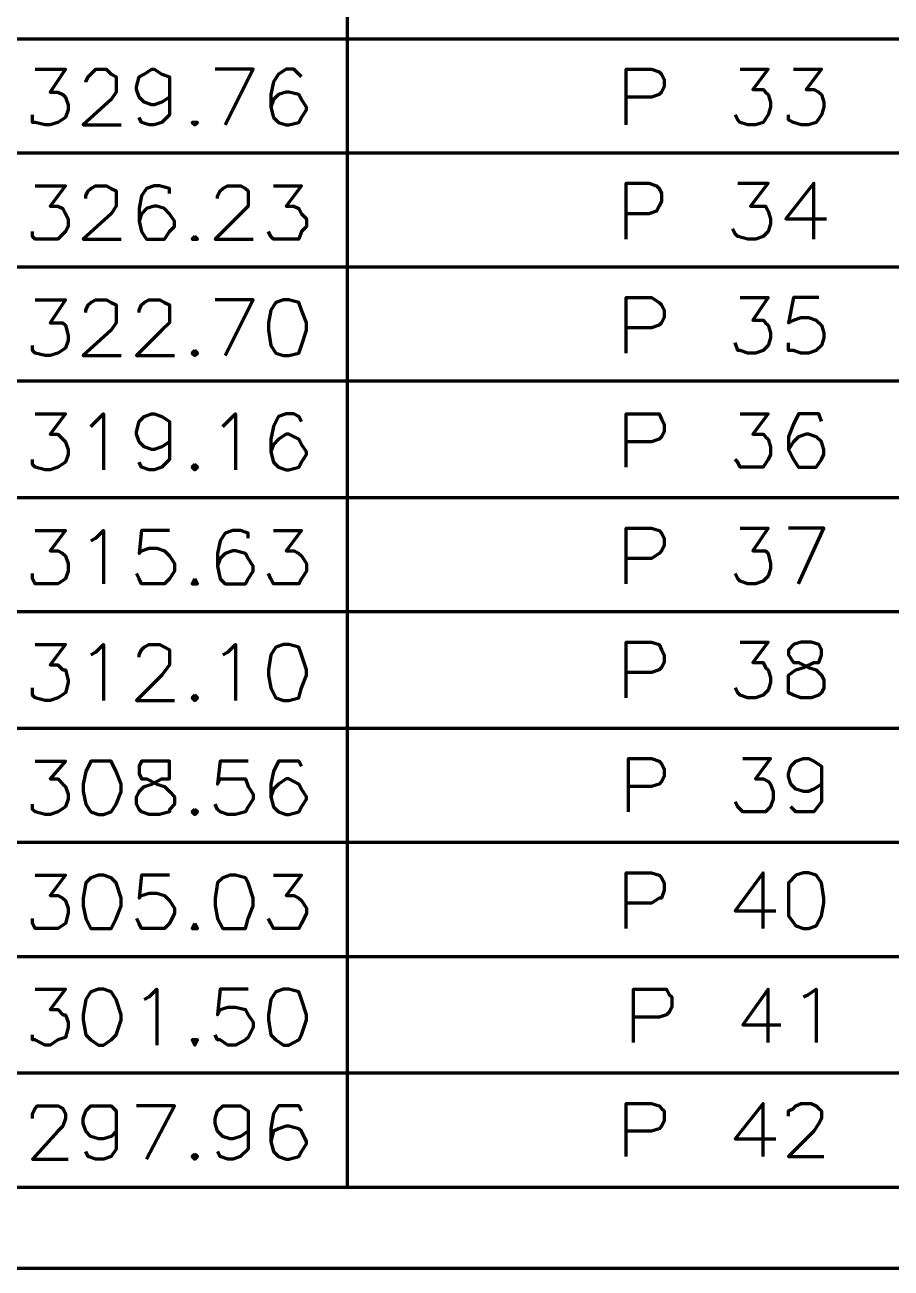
# Model space of a CAD drawing. Header units: inches. Extents: x 1 to 529, y -1 to 335.
# Drawn here: x 71.33 to 94.1, y 24.27 to 56.97 of the extents above; entities that cross this region are included whole.
import ezdxf

# ---------------------------------------------------------------- set-up
doc = ezdxf.new("R2010")
doc.units = ezdxf.units.IN
doc.layers.add('P', color=250, linetype='CONTINUOUS', lineweight=100)

msp = doc.modelspace()

# ---------------------------------------------------------------- linework, layer by layer
at = {"layer": 'P', "color": 252, "linetype": 'CONTINUOUS'}
msp.add_lwpolyline([(23.4, 24.267), (370.133, 24.267), (370.133, 319.267), (23.4, 319.267), (23.4, 24.267)], dxfattribs=at)
at = {"layer": 'P', "color": 0, "linetype": 'CONTINUOUS'}
for points in [[(79.8, 95.933), (79.8, 26.4)], [(25.533, 56.6), (79.8, 56.6)], [(79.8, 56.6), (134.067, 56.6)], [(71.6, 55.8), (72.4, 55.8), (72, 55.2), (72.2, 55.2), (72.333, 55.133), (72.4, 55.067), (72.467, 54.867), (72.467, 54.733), (72.4, 54.533), (72.2, 54.4), (72, 54.333), (71.867, 54.333), (71.6, 54.4), (71.533, 54.4), (71.533, 54.6)], [(72.933, 55.467), (72.933, 55.467), (73, 55.6), (73.067, 55.667), (73.2, 55.8), (73.467, 55.8), (73.6, 55.667), (73.733, 55.6), (73.733, 55.467), (73.733, 55.333), (73.733, 55.2), (73.6, 55), (72.867, 54.333), (73.867, 54.333)], [(75.133, 55.267), (75.133, 55.067), (74.933, 54.933), (74.733, 54.867), (74.667, 54.867), (74.467, 54.933), (74.333, 55.067), (74.267, 55.267), (74.267, 55.333), (74.333, 55.6), (74.467, 55.667), (74.667, 55.8), (74.733, 55.8), (74.933, 55.667), (75.133, 55.6), (75.133, 55.267), (75.133, 54.933), (75.133, 54.6), (74.933, 54.4), (74.733, 54.333), (74.6, 54.333), (74.4, 54.4), (74.333, 54.533)], [(76.6, 54.333), (77.333, 55.8), (76.333, 55.8)], [(78.6, 55.6), (78.533, 55.667), (78.4, 55.8), (78.2, 55.8), (78, 55.667), (77.867, 55.467), (77.8, 55.133), (77.8, 54.8), (77.867, 54.533), (78, 54.4), (78.2, 54.333), (78.267, 54.333), (78.533, 54.4), (78.6, 54.533), (78.733, 54.733), (78.733, 54.8), (78.6, 55), (78.533, 55.133), (78.267, 55.2), (78.2, 55.2), (78, 55.133), (77.867, 55), (77.8, 54.8)], [(87.133, 54.333), (87.133, 55.8), (87.8, 55.8), (88, 55.733), (88.067, 55.667), (88.133, 55.533), (88.133, 55.333), (88.067, 55.2), (88, 55.133), (87.8, 55.067), (87.133, 55.067)], [(90.133, 55.8), (90.867, 55.8), (90.467, 55.267), (90.733, 55.267), (90.8, 55.2), (90.867, 55.133), (90.933, 54.933), (90.933, 54.8), (90.867, 54.6), (90.733, 54.4), (90.533, 54.333), (90.333, 54.333), (90.133, 54.4), (90.067, 54.467), (90, 54.6)], [(91.533, 55.8), (92.267, 55.8), (91.867, 55.267), (92.067, 55.267), (92.2, 55.2), (92.267, 55.133), (92.333, 54.933), (92.333, 54.8), (92.267, 54.6), (92.133, 54.4), (91.933, 54.333), (91.733, 54.333), (91.533, 54.4), (91.4, 54.467), (91.4, 54.6)], [(75.8, 54.4), (75.733, 54.4), (75.8, 54.333), (75.867, 54.4), (75.8, 54.4)], [(25.533, 53.6), (79.8, 53.6)], [(79.8, 53.6), (134.067, 53.6)], [(71.6, 52.733), (72.4, 52.733), (72, 52.2), (72.2, 52.2), (72.333, 52.133), (72.4, 52), (72.467, 51.867), (72.467, 51.667), (72.4, 51.533), (72.2, 51.333), (72, 51.333), (71.867, 51.333), (71.6, 51.333), (71.533, 51.4), (71.533, 51.533)], [(72.933, 52.4), (72.933, 52.467), (73, 52.6), (73.067, 52.667), (73.2, 52.733), (73.467, 52.733), (73.6, 52.667), (73.733, 52.6), (73.733, 52.467), (73.733, 52.333), (73.733, 52.2), (73.6, 52), (72.867, 51.333), (73.867, 51.333)], [(75.133, 52.533), (75.133, 52.667), (74.867, 52.733), (74.733, 52.733), (74.533, 52.667), (74.4, 52.467), (74.333, 52.133), (74.333, 51.8), (74.4, 51.533), (74.533, 51.333), (74.733, 51.333), (74.8, 51.333), (75, 51.333), (75.133, 51.533), (75.267, 51.667), (75.267, 51.8), (75.133, 52), (75, 52.133), (74.8, 52.2), (74.733, 52.2), (74.533, 52.133), (74.4, 52), (74.333, 51.8)], [(76.4, 52.4), (76.4, 52.467), (76.467, 52.6), (76.533, 52.667), (76.667, 52.733), (77, 52.733), (77.133, 52.667), (77.2, 52.6), (77.2, 52.467), (77.2, 52.333), (77.2, 52.2), (77, 52), (76.333, 51.333), (77.333, 51.333)], [(77.867, 52.733), (78.6, 52.733), (78.2, 52.2), (78.4, 52.2), (78.533, 52.133), (78.6, 52), (78.733, 51.867), (78.733, 51.667), (78.6, 51.533), (78.533, 51.333), (78.267, 51.333), (78.067, 51.333), (77.867, 51.333), (77.8, 51.4), (77.733, 51.533)], [(87.133, 51.333), (87.133, 52.8), (87.733, 52.8), (87.933, 52.733), (88, 52.667), (88.067, 52.533), (88.067, 52.333), (88, 52.2), (87.933, 52.067), (87.733, 52), (87.133, 52)], [(90.067, 52.8), (90.867, 52.8), (90.4, 52.2), (90.667, 52.2), (90.8, 52.2), (90.867, 52.067), (90.933, 51.867), (90.933, 51.733), (90.867, 51.533), (90.733, 51.4), (90.533, 51.333), (90.333, 51.333), (90.067, 51.4), (90, 51.467), (89.933, 51.6)], [(92.067, 51.333), (92.067, 52.8), (91.333, 51.867), (92.4, 51.867)], [(75.8, 51.4), (75.733, 51.333), (75.8, 51.333), (75.867, 51.333), (75.8, 51.4)], [(25.533, 50.6), (79.8, 50.6)], [(79.8, 50.6), (134.067, 50.6)], [(71.6, 49.733), (72.4, 49.733), (72, 49.133), (72.2, 49.133), (72.333, 49.133), (72.4, 49.067), (72.467, 48.8), (72.467, 48.667), (72.4, 48.467), (72.2, 48.333), (72, 48.267), (71.867, 48.267), (71.6, 48.333), (71.533, 48.4), (71.533, 48.533)], [(72.933, 49.4), (72.933, 49.467), (73, 49.6), (73.067, 49.667), (73.2, 49.733), (73.467, 49.733), (73.6, 49.667), (73.733, 49.6), (73.733, 49.467), (73.733, 49.267), (73.733, 49.133), (73.6, 48.933), (72.867, 48.267), (73.867, 48.267)], [(74.333, 49.4), (74.333, 49.467), (74.4, 49.6), (74.467, 49.667), (74.6, 49.733), (74.867, 49.733), (75, 49.667), (75.133, 49.6), (75.133, 49.467), (75.133, 49.267), (75.133, 49.133), (74.933, 48.933), (74.267, 48.267), (75.267, 48.267)], [(76.6, 48.267), (77.333, 49.733), (76.333, 49.733)], [(78.133, 49.733), (77.933, 49.667), (77.8, 49.467), (77.733, 49.133), (77.733, 48.933), (77.8, 48.533), (77.933, 48.333), (78.133, 48.267), (78.267, 48.267), (78.533, 48.333), (78.6, 48.533), (78.733, 48.933), (78.733, 49.133), (78.6, 49.467), (78.533, 49.667), (78.267, 49.733), (78.133, 49.733)], [(87.133, 48.333), (87.133, 49.8), (87.8, 49.8), (88, 49.667), (88.067, 49.6), (88.133, 49.467), (88.133, 49.267), (88.067, 49.133), (88, 49.067), (87.8, 49), (87.133, 49)], [(90.133, 49.8), (90.867, 49.8), (90.467, 49.2), (90.733, 49.2), (90.8, 49.133), (90.867, 49.067), (90.933, 48.867), (90.933, 48.733), (90.867, 48.533), (90.733, 48.4), (90.533, 48.333), (90.333, 48.333), (90.133, 48.4), (90.067, 48.4), (90, 48.6)], [(92.2, 49.8), (91.533, 49.8), (91.4, 49.133), (91.533, 49.2), (91.733, 49.267), (91.933, 49.267), (92.133, 49.2), (92.267, 49.067), (92.333, 48.867), (92.333, 48.733), (92.267, 48.533), (92.133, 48.4), (91.933, 48.333), (91.733, 48.333), (91.533, 48.4), (91.4, 48.4), (91.4, 48.6)], [(75.8, 48.4), (75.733, 48.333), (75.8, 48.267), (75.867, 48.333), (75.8, 48.4)], [(25.533, 47.6), (79.8, 47.6)], [(79.8, 47.6), (134.067, 47.6)], [(71.6, 46.733), (72.4, 46.733), (72, 46.2), (72.2, 46.2), (72.333, 46.067), (72.4, 46), (72.467, 45.8), (72.467, 45.667), (72.4, 45.467), (72.2, 45.333), (72, 45.267), (71.867, 45.267), (71.6, 45.333), (71.533, 45.4), (71.533, 45.533)], [(73.067, 46.4), (73.2, 46.533), (73.4, 46.733), (73.4, 45.267)], [(75.133, 46.2), (75.133, 46), (74.933, 45.867), (74.733, 45.8), (74.667, 45.8), (74.467, 45.867), (74.333, 46), (74.267, 46.2), (74.267, 46.267), (74.333, 46.533), (74.467, 46.667), (74.667, 46.733), (74.733, 46.733), (74.933, 46.667), (75.133, 46.533), (75.133, 46.2), (75.133, 45.867), (75.133, 45.533), (74.933, 45.333), (74.733, 45.267), (74.6, 45.267), (74.4, 45.333), (74.333, 45.467)], [(76.533, 46.4), (76.667, 46.533), (76.867, 46.733), (76.867, 45.267)], [(78.6, 46.533), (78.533, 46.667), (78.4, 46.733), (78.2, 46.733), (78, 46.667), (77.867, 46.4), (77.8, 46.067), (77.8, 45.733), (77.867, 45.467), (78, 45.333), (78.2, 45.267), (78.267, 45.267), (78.533, 45.333), (78.6, 45.467), (78.733, 45.667), (78.733, 45.733), (78.6, 45.933), (78.533, 46.067), (78.267, 46.2), (78.2, 46.2), (78, 46.067), (77.867, 45.933), (77.8, 45.733)], [(87.133, 45.333), (87.133, 46.733), (87.8, 46.733), (88, 46.733), (88.067, 46.6), (88.133, 46.467), (88.133, 46.267), (88.067, 46.133), (88, 46.067), (87.8, 46), (87.133, 46)], [(90.133, 46.733), (90.867, 46.733), (90.467, 46.2), (90.733, 46.2), (90.8, 46.133), (90.867, 46.067), (90.933, 45.867), (90.933, 45.667), (90.867, 45.533), (90.733, 45.333), (90.533, 45.333), (90.333, 45.333), (90.133, 45.333), (90.067, 45.467), (90, 45.533)], [(92.267, 46.533), (92.2, 46.733), (92, 46.733), (91.867, 46.733), (91.667, 46.733), (91.533, 46.467), (91.4, 46.133), (91.4, 45.8), (91.533, 45.533), (91.667, 45.333), (91.867, 45.333), (91.933, 45.333), (92.133, 45.333), (92.267, 45.533), (92.333, 45.667), (92.333, 45.8), (92.267, 46), (92.133, 46.133), (91.933, 46.2), (91.867, 46.2), (91.667, 46.133), (91.533, 46), (91.4, 45.8)], [(75.8, 45.4), (75.733, 45.333), (75.8, 45.267), (75.867, 45.333), (75.8, 45.4)], [(25.533, 44.533), (79.8, 44.533)], [(79.8, 44.533), (134.067, 44.533)], [(71.6, 43.667), (72.4, 43.667), (72, 43.133), (72.2, 43.133), (72.333, 43.067), (72.4, 43), (72.467, 42.8), (72.467, 42.6), (72.4, 42.4), (72.2, 42.267), (72, 42.267), (71.867, 42.267), (71.6, 42.267), (71.533, 42.4), (71.533, 42.533)], [(73.067, 43.4), (73.2, 43.467), (73.4, 43.667), (73.4, 42.267)], [(75.133, 43.667), (74.4, 43.667), (74.333, 43.067), (74.4, 43.133), (74.6, 43.2), (74.8, 43.2), (75, 43.133), (75.133, 43), (75.267, 42.8), (75.267, 42.6), (75.133, 42.4), (75, 42.267), (74.8, 42.267), (74.6, 42.267), (74.4, 42.267), (74.333, 42.4), (74.267, 42.533)], [(77.2, 43.467), (77.2, 43.6), (77, 43.667), (76.8, 43.667), (76.6, 43.6), (76.467, 43.4), (76.4, 43.067), (76.4, 42.733), (76.467, 42.4), (76.6, 42.267), (76.8, 42.267), (76.867, 42.267), (77.133, 42.267), (77.2, 42.4), (77.333, 42.6), (77.333, 42.733), (77.2, 42.933), (77.133, 43.067), (76.867, 43.133), (76.8, 43.133), (76.6, 43.067), (76.467, 42.933), (76.4, 42.733)], [(77.867, 43.667), (78.6, 43.667), (78.2, 43.133), (78.4, 43.133), (78.533, 43.067), (78.6, 43), (78.733, 42.8), (78.733, 42.6), (78.6, 42.4), (78.533, 42.267), (78.267, 42.267), (78.067, 42.267), (77.867, 42.267), (77.8, 42.4), (77.733, 42.533)], [(87.133, 42.267), (87.133, 43.733), (87.8, 43.733), (88, 43.667), (88.067, 43.6), (88.133, 43.467), (88.133, 43.267), (88.067, 43.133), (88, 43.067), (87.8, 42.933), (87.133, 42.933)], [(90.133, 43.733), (90.867, 43.733), (90.467, 43.133), (90.733, 43.133), (90.8, 43.133), (90.867, 43.067), (90.933, 42.8), (90.933, 42.667), (90.867, 42.467), (90.733, 42.333), (90.533, 42.267), (90.333, 42.267), (90.133, 42.333), (90.067, 42.4), (90, 42.533)], [(91.667, 42.267), (92.333, 43.733), (91.4, 43.733)], [(75.8, 42.4), (75.733, 42.267), (75.8, 42.267), (75.867, 42.267), (75.8, 42.4)], [(25.533, 41.533), (79.8, 41.533)], [(79.8, 41.533), (134.067, 41.533)], [(71.6, 40.667), (72.4, 40.667), (72, 40.133), (72.2, 40.133), (72.333, 40), (72.4, 40), (72.467, 39.733), (72.467, 39.667), (72.4, 39.4), (72.2, 39.267), (72, 39.2), (71.867, 39.2), (71.6, 39.267), (71.533, 39.333), (71.533, 39.533)], [(73.067, 40.4), (73.2, 40.467), (73.4, 40.667), (73.4, 39.2)], [(74.333, 40.333), (74.333, 40.4), (74.4, 40.533), (74.467, 40.6), (74.6, 40.667), (74.867, 40.667), (75, 40.6), (75.133, 40.533), (75.133, 40.4), (75.133, 40.267), (75.133, 40.133), (74.933, 39.867), (74.267, 39.2), (75.267, 39.2)], [(76.533, 40.4), (76.667, 40.467), (76.867, 40.667), (76.867, 39.2)], [(78.133, 40.667), (77.933, 40.6), (77.8, 40.4), (77.733, 40), (77.733, 39.867), (77.8, 39.533), (77.933, 39.267), (78.133, 39.2), (78.267, 39.2), (78.533, 39.267), (78.6, 39.533), (78.733, 39.867), (78.733, 40), (78.6, 40.4), (78.533, 40.6), (78.267, 40.667), (78.133, 40.667)], [(87.133, 39.267), (87.133, 40.733), (87.8, 40.733), (88, 40.667), (88.067, 40.533), (88.133, 40.4), (88.133, 40.2), (88.067, 40.067), (88, 40), (87.8, 39.933), (87.133, 39.933)], [(90.133, 40.733), (90.867, 40.733), (90.467, 40.2), (90.733, 40.2), (90.8, 40.067), (90.867, 40), (90.933, 39.8), (90.933, 39.667), (90.867, 39.467), (90.733, 39.333), (90.533, 39.267), (90.333, 39.267), (90.133, 39.333), (90.067, 39.4), (90, 39.533)], [(91.733, 40.733), (91.533, 40.667), (91.4, 40.533), (91.4, 40.4), (91.533, 40.2), (91.667, 40.2), (91.933, 40.067), (92.133, 40), (92.267, 39.867), (92.333, 39.733), (92.333, 39.533), (92.267, 39.4), (92.2, 39.333), (92, 39.267), (91.733, 39.267), (91.533, 39.333), (91.4, 39.4), (91.4, 39.533), (91.4, 39.733), (91.4, 39.867), (91.6, 40), (91.8, 40.067), (92.067, 40.2), (92.2, 40.2), (92.267, 40.4), (92.267, 40.533), (92.2, 40.667), (92, 40.733), (91.733, 40.733)], [(75.8, 39.333), (75.733, 39.267), (75.8, 39.2), (75.867, 39.267), (75.8, 39.333)], [(25.533, 38.467), (79.8, 38.467)], [(79.8, 38.467), (134.067, 38.467)], [(87.2, 36.267), (87.2, 37.667), (87.8, 37.667), (88, 37.6), (88.067, 37.533), (88.133, 37.4), (88.133, 37.2), (88.067, 37.067), (88, 37), (87.8, 36.933), (87.2, 36.933)], [(90.2, 37.667), (90.933, 37.667), (90.533, 37.133), (90.733, 37.133), (90.867, 37.067), (90.933, 37), (91, 36.8), (91, 36.6), (90.933, 36.4), (90.8, 36.267), (90.533, 36.267), (90.4, 36.267), (90.2, 36.267), (90.067, 36.4), (90, 36.533)], [(92.267, 37.2), (92.267, 37), (92.067, 36.867), (91.933, 36.8), (91.8, 36.8), (91.6, 36.867), (91.467, 37), (91.4, 37.2), (91.4, 37.267), (91.467, 37.467), (91.6, 37.6), (91.8, 37.667), (91.933, 37.667), (92.067, 37.6), (92.267, 37.467), (92.267, 37.2), (92.267, 36.867), (92.267, 36.533), (92.067, 36.267), (91.933, 36.267), (91.733, 36.267), (91.6, 36.267), (91.467, 36.4)], [(71.6, 37.6), (72.4, 37.6), (72, 37.133), (72.2, 37.133), (72.333, 37), (72.4, 36.933), (72.467, 36.733), (72.467, 36.6), (72.4, 36.4), (72.2, 36.267), (72, 36.2), (71.867, 36.2), (71.6, 36.267), (71.533, 36.333), (71.533, 36.467)], [(73.267, 37.6), (73.067, 37.6), (72.933, 37.333), (72.867, 37), (72.867, 36.8), (72.933, 36.467), (73.067, 36.267), (73.267, 36.2), (73.4, 36.2), (73.6, 36.267), (73.733, 36.467), (73.867, 36.8), (73.867, 37), (73.733, 37.333), (73.6, 37.6), (73.4, 37.6), (73.267, 37.6)], [(74.6, 37.6), (74.4, 37.6), (74.333, 37.467), (74.333, 37.267), (74.4, 37.133), (74.533, 37.133), (74.8, 37), (75, 36.933), (75.133, 36.8), (75.267, 36.667), (75.267, 36.467), (75.133, 36.333), (75.133, 36.267), (74.867, 36.2), (74.6, 36.2), (74.4, 36.267), (74.333, 36.333), (74.267, 36.467), (74.267, 36.667), (74.333, 36.8), (74.467, 36.933), (74.667, 37), (74.933, 37.133), (75.133, 37.133), (75.133, 37.267), (75.133, 37.467), (75.133, 37.6), (74.867, 37.6), (74.6, 37.6)], [(77.2, 37.6), (76.467, 37.6), (76.4, 37), (76.467, 37.133), (76.667, 37.133), (76.867, 37.133), (77.133, 37.133), (77.2, 36.933), (77.333, 36.733), (77.333, 36.6), (77.2, 36.4), (77.133, 36.267), (76.867, 36.2), (76.667, 36.2), (76.467, 36.267), (76.4, 36.333), (76.333, 36.467)], [(78.6, 37.467), (78.533, 37.6), (78.4, 37.6), (78.2, 37.6), (78, 37.6), (77.867, 37.333), (77.8, 37), (77.8, 36.667), (77.867, 36.4), (78, 36.267), (78.2, 36.2), (78.267, 36.2), (78.533, 36.267), (78.6, 36.4), (78.733, 36.6), (78.733, 36.667), (78.6, 36.867), (78.533, 37), (78.267, 37.133), (78.2, 37.133), (78, 37), (77.867, 36.867), (77.8, 36.667)], [(75.8, 36.333), (75.733, 36.267), (75.8, 36.2), (75.867, 36.267), (75.8, 36.333)], [(25.533, 35.467), (79.8, 35.467)], [(79.8, 35.467), (134.067, 35.467)], [(87.133, 33.2), (87.133, 34.667), (87.8, 34.667), (88, 34.6), (88.067, 34.533), (88.133, 34.4), (88.133, 34.2), (88.067, 34), (88, 34), (87.8, 33.867), (87.133, 33.867)], [(90.733, 33.2), (90.733, 34.667), (90, 33.667), (91.067, 33.667)], [(91.8, 34.667), (91.6, 34.6), (91.4, 34.4), (91.4, 34), (91.4, 33.867), (91.4, 33.533), (91.6, 33.267), (91.8, 33.2), (91.933, 33.2), (92.133, 33.267), (92.267, 33.533), (92.333, 33.867), (92.333, 34), (92.267, 34.4), (92.133, 34.6), (91.933, 34.667), (91.8, 34.667)], [(71.6, 34.6), (72.4, 34.6), (72, 34.067), (72.2, 34.067), (72.333, 34), (72.4, 33.933), (72.467, 33.733), (72.467, 33.6), (72.4, 33.333), (72.2, 33.2), (72, 33.2), (71.867, 33.2), (71.6, 33.2), (71.533, 33.333), (71.533, 33.467)], [(73.267, 34.6), (73.067, 34.533), (72.933, 34.4), (72.867, 34), (72.867, 33.8), (72.933, 33.467), (73.067, 33.2), (73.267, 33.2), (73.4, 33.2), (73.6, 33.2), (73.733, 33.467), (73.867, 33.8), (73.867, 34), (73.733, 34.4), (73.6, 34.533), (73.4, 34.6), (73.267, 34.6)], [(75.133, 34.6), (74.4, 34.6), (74.333, 34), (74.4, 34.067), (74.6, 34.133), (74.8, 34.133), (75, 34.067), (75.133, 33.933), (75.267, 33.733), (75.267, 33.6), (75.133, 33.333), (75, 33.2), (74.8, 33.2), (74.6, 33.2), (74.4, 33.2), (74.333, 33.333), (74.267, 33.467)], [(76.733, 34.6), (76.533, 34.533), (76.4, 34.4), (76.333, 34), (76.333, 33.8), (76.4, 33.467), (76.533, 33.2), (76.733, 33.2), (76.867, 33.2), (77.133, 33.2), (77.2, 33.467), (77.333, 33.8), (77.333, 34), (77.2, 34.4), (77.133, 34.533), (76.867, 34.6), (76.733, 34.6)], [(77.867, 34.6), (78.6, 34.6), (78.2, 34.067), (78.4, 34.067), (78.533, 34), (78.6, 33.933), (78.733, 33.733), (78.733, 33.6), (78.6, 33.333), (78.533, 33.2), (78.267, 33.2), (78.067, 33.2), (77.867, 33.2), (77.8, 33.333), (77.733, 33.467)], [(75.8, 33.333), (75.733, 33.2), (75.8, 33.2), (75.867, 33.2), (75.8, 33.333)], [(25.533, 32.467), (79.8, 32.467)], [(79.8, 32.467), (134.067, 32.467)], [(71.6, 31.6), (72.4, 31.6), (72, 31.067), (72.2, 31.067), (72.333, 30.933), (72.4, 30.933), (72.467, 30.733), (72.467, 30.6), (72.4, 30.333), (72.2, 30.267), (72, 30.133), (71.867, 30.133), (71.6, 30.267), (71.533, 30.267), (71.533, 30.4)], [(73.267, 31.6), (73.067, 31.533), (72.933, 31.333), (72.867, 30.933), (72.867, 30.8), (72.933, 30.4), (73.067, 30.267), (73.267, 30.133), (73.4, 30.133), (73.6, 30.267), (73.733, 30.4), (73.867, 30.8), (73.867, 30.933), (73.733, 31.333), (73.6, 31.533), (73.4, 31.6), (73.267, 31.6)], [(74.467, 31.333), (74.6, 31.4), (74.8, 31.6), (74.8, 30.133)], [(77.2, 31.6), (76.467, 31.6), (76.4, 30.933), (76.467, 31.067), (76.667, 31.133), (76.867, 31.133), (77.133, 31.067), (77.2, 30.933), (77.333, 30.733), (77.333, 30.6), (77.2, 30.333), (77.133, 30.267), (76.867, 30.133), (76.667, 30.133), (76.467, 30.267), (76.4, 30.267), (76.333, 30.4)], [(78.133, 31.6), (77.933, 31.533), (77.8, 31.333), (77.733, 30.933), (77.733, 30.8), (77.8, 30.4), (77.933, 30.267), (78.133, 30.133), (78.267, 30.133), (78.533, 30.267), (78.6, 30.4), (78.733, 30.8), (78.733, 30.933), (78.6, 31.333), (78.533, 31.533), (78.267, 31.6), (78.133, 31.6)], [(87.333, 30.2), (87.333, 31.6), (88, 31.6), (88.2, 31.6), (88.267, 31.467), (88.333, 31.4), (88.333, 31.133), (88.267, 31), (88.2, 30.933), (88, 30.867), (87.333, 30.867)], [(90.867, 30.2), (90.867, 31.6), (90.2, 30.667), (91.2, 30.667)], [(91.8, 31.4), (91.933, 31.467), (92.133, 31.6), (92.133, 30.2)], [(75.8, 30.267), (75.733, 30.267), (75.8, 30.133), (75.867, 30.267), (75.8, 30.267)], [(25.533, 29.4), (79.8, 29.4)], [(79.8, 29.4), (134.067, 29.4)], [(71.533, 28.2), (71.533, 28.333), (71.6, 28.467), (71.667, 28.533), (71.867, 28.533), (72.133, 28.533), (72.2, 28.533), (72.333, 28.467), (72.4, 28.333), (72.4, 28.2), (72.333, 28), (72.2, 27.867), (71.533, 27.133), (72.467, 27.133)], [(73.733, 28.067), (73.733, 27.867), (73.6, 27.733), (73.4, 27.667), (73.267, 27.667), (73.067, 27.733), (72.933, 27.867), (72.867, 28.067), (72.867, 28.2), (72.933, 28.4), (73.067, 28.533), (73.267, 28.533), (73.4, 28.533), (73.6, 28.533), (73.733, 28.4), (73.733, 28.067), (73.733, 27.733), (73.733, 27.4), (73.6, 27.2), (73.4, 27.133), (73.2, 27.133), (73, 27.2), (72.933, 27.333)], [(74.533, 27.133), (75.267, 28.533), (74.267, 28.533)], [(77.2, 28.067), (77.2, 27.867), (77, 27.733), (76.8, 27.667), (76.733, 27.667), (76.533, 27.733), (76.4, 27.867), (76.333, 28.067), (76.333, 28.2), (76.4, 28.4), (76.533, 28.533), (76.733, 28.533), (76.8, 28.533), (77, 28.533), (77.2, 28.4), (77.2, 28.067), (77.2, 27.733), (77.2, 27.4), (77, 27.2), (76.8, 27.133), (76.667, 27.133), (76.467, 27.2), (76.4, 27.333)], [(78.6, 28.4), (78.533, 28.533), (78.4, 28.533), (78.2, 28.533), (78, 28.533), (77.867, 28.333), (77.8, 27.933), (77.8, 27.6), (77.867, 27.333), (78, 27.2), (78.2, 27.133), (78.267, 27.133), (78.533, 27.2), (78.6, 27.333), (78.733, 27.533), (78.733, 27.6), (78.6, 27.867), (78.533, 27.933), (78.267, 28), (78.2, 28), (78, 27.933), (77.867, 27.867), (77.8, 27.6)], [(87.133, 27.2), (87.133, 28.6), (87.8, 28.6), (88, 28.533), (88.067, 28.467), (88.133, 28.4), (88.133, 28.133), (88.067, 28), (88, 27.933), (87.8, 27.867), (87.133, 27.867)], [(90.733, 27.2), (90.733, 28.6), (90, 27.667), (91.067, 27.667)], [(91.4, 28.267), (91.4, 28.4), (91.533, 28.467), (91.6, 28.533), (91.733, 28.6), (92, 28.6), (92.133, 28.533), (92.2, 28.467), (92.267, 28.4), (92.267, 28.2), (92.2, 28.067), (92.067, 27.867), (91.4, 27.2), (92.333, 27.2)], [(75.8, 27.267), (75.733, 27.2), (75.8, 27.133), (75.867, 27.2), (75.8, 27.267)], [(25.533, 26.4), (79.8, 26.4)], [(79.8, 26.4), (134.067, 26.4)]]:
    msp.add_lwpolyline(points, dxfattribs=at)

doc.saveas('drawing.dxf')
